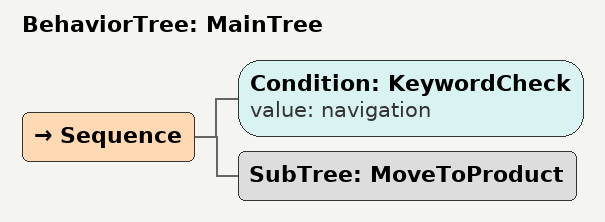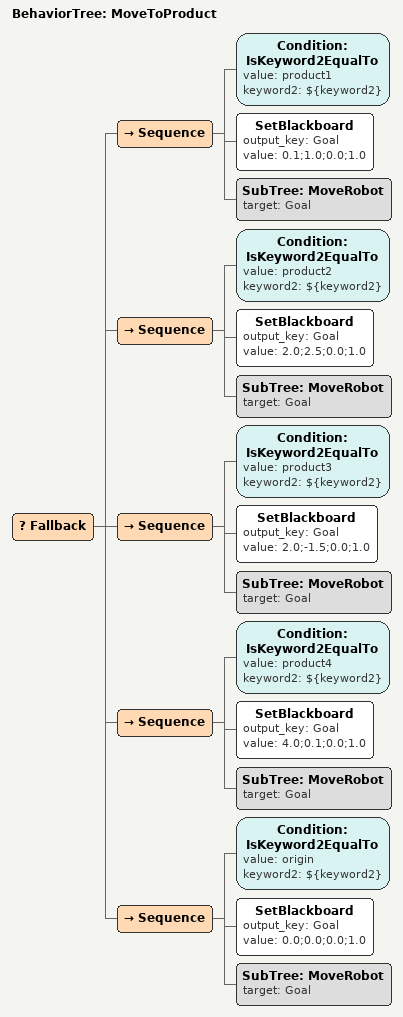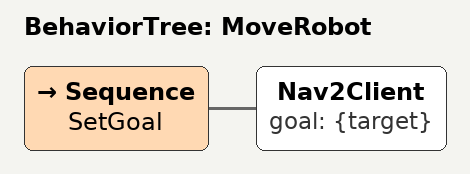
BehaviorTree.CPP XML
<root main_tree_to_execute = "MainTree">
    <BehaviorTree ID="MainTree">
        <Sequence>
            <Condition ID="KeywordCheck" value="navigation" />
            <SubTree ID="MoveToProduct" />
        </Sequence>
    </BehaviorTree>

    <BehaviorTree ID="MoveToProduct">
        <Fallback>
            <Sequence>
                <Condition ID="IsKeyword2EqualTo" value="product1" keyword2="${keyword2}"/>
                <SetBlackboard output_key="Goal" value="0.1;1.0;0.0;1.0" />
                <SubTree ID="MoveRobot" target="Goal" />
            </Sequence>
            <Sequence>
                <Condition ID="IsKeyword2EqualTo" value="product2" keyword2="${keyword2}" />
                <SetBlackboard output_key="Goal" value="2.0;2.5;0.0;1.0" />
                <SubTree ID="MoveRobot" target="Goal" />
            </Sequence>
            <Sequence>
                <Condition ID="IsKeyword2EqualTo" value="product3" keyword2="${keyword2}" />
                <SetBlackboard output_key="Goal" value="2.0;-1.5;0.0;1.0" />
                <SubTree ID="MoveRobot" target="Goal" />
            </Sequence>
            <Sequence>
                <Condition ID="IsKeyword2EqualTo" value="product4" keyword2="${keyword2}"/>
                <SetBlackboard output_key="Goal" value="4.0;0.1;0.0;1.0" />
                <SubTree ID="MoveRobot" target="Goal" />
            </Sequence>
            <Sequence>
                <Condition ID="IsKeyword2EqualTo" value="origin" keyword2="${keyword2}" />
                <SetBlackboard output_key="Goal" value="0.0;0.0;0.0;1.0" />
                <SubTree ID="MoveRobot" target="Goal" />
            </Sequence>
        </Fallback>
    </BehaviorTree>

    <BehaviorTree ID="MoveRobot">
        <Sequence name="SetGoal">
            <Nav2Client goal="{target}" />
        </Sequence>
    </BehaviorTree>
</root>
